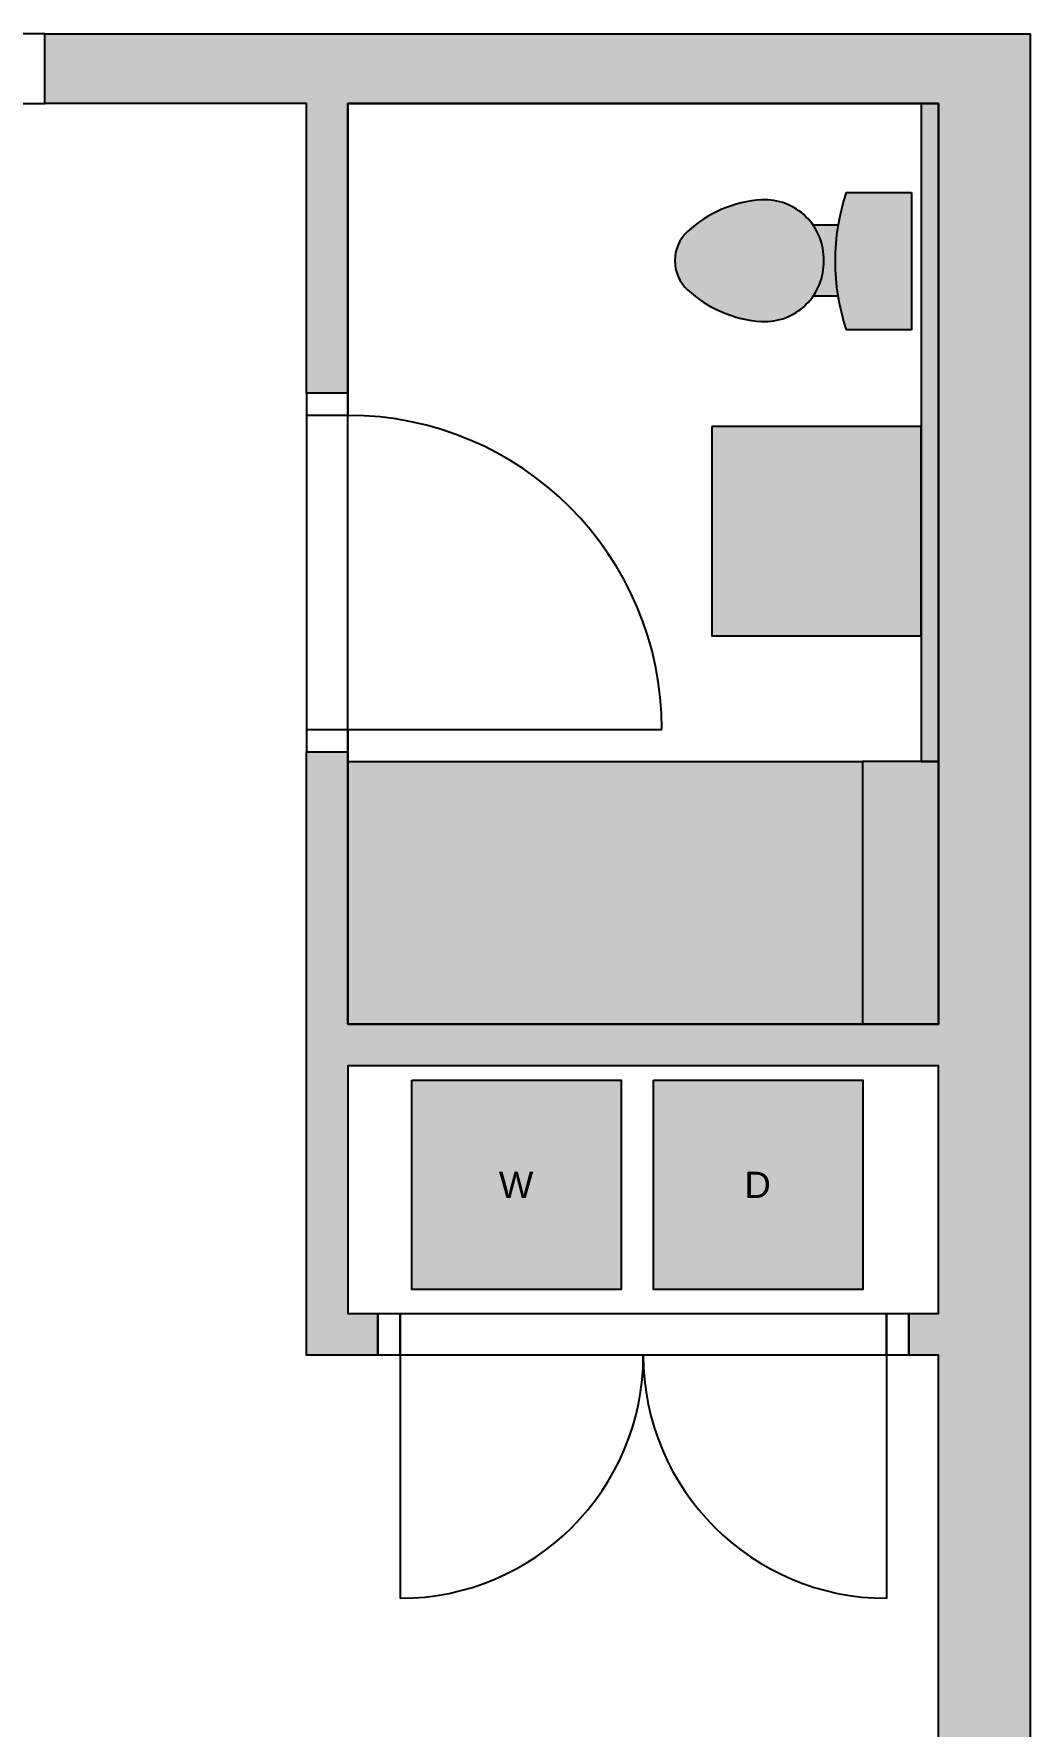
# Model space of a CAD drawing. Header units: inches. Extents: x 9715 to 9910, y -508 to -121.
# Drawn here: x 9796 to 9910.3, y -314.5 to -120.5 of the extents above; entities that cross this region are included whole.
import ezdxf

# ---------------------------------------------------------------- set-up
doc = ezdxf.new("R2010")
doc.units = ezdxf.units.IN
doc.header["$LTSCALE"] = 25
doc.header["$MEASUREMENT"] = 0
for name, color, linetype, true_color in [('Default', 178, 'Continuous', 0x000000), ('Layer 01', 253, 'Continuous', 0xb3b3b3), ('Layer 02', 254, 'Continuous', 0xe6e6e6)]:
    doc.layers.add(name, color=color, linetype=linetype, true_color=true_color)

msp = doc.modelspace()

# ---------------------------------------------------------------- hatches: boundary and pattern name
at = {"layer": 'Layer 01'}
for points in [[(9897.79, -128.52), (9897.79, -203.93), (9899.79, -203.93), (9899.79, -128.52)], [(9888.25, -150.58), (9888.17, -150.02), (9888.1, -149.47), (9888.04, -148.93), (9888, -148.4), (9887.96, -147.88), (9887.94, -147.4), (9887.92, -146.95), (9887.92, -146.52), (9887.92, -146.1), (9887.94, -145.64), (9887.96, -145.16), (9888, -144.65), (9888.04, -144.11), (9888.1, -143.57), (9888.17, -143.02), (9888.25, -142.47), (9885.4, -142.47), (9885.48, -142.59), (9885.55, -142.7), (9885.62, -142.8), (9885.69, -142.92), (9885.75, -143.03), (9885.81, -143.14), (9885.87, -143.26), (9885.93, -143.37), (9885.99, -143.49), (9886.04, -143.61), (9886.09, -143.73), (9886.14, -143.85), (9886.19, -143.97), (9886.23, -144.09), (9886.27, -144.22), (9886.31, -144.34), (9886.35, -144.47), (9886.39, -144.59), (9886.42, -144.72), (9886.45, -144.85), (9886.48, -144.98), (9886.5, -145.1), (9886.52, -145.23), (9886.55, -145.36), (9886.56, -145.49), (9886.58, -145.62), (9886.59, -145.75), (9886.6, -145.88), (9886.61, -146.01), (9886.61, -146.14), (9886.62, -146.26), (9886.62, -146.39), (9886.62, -146.78), (9886.61, -146.91), (9886.61, -147.03), (9886.6, -147.16), (9886.59, -147.29), (9886.58, -147.42), (9886.56, -147.55), (9886.55, -147.68), (9886.52, -147.81), (9886.5, -147.94), (9886.48, -148.07), (9886.45, -148.19), (9886.42, -148.32), (9886.39, -148.45), (9886.35, -148.57), (9886.31, -148.7), (9886.27, -148.82), (9886.23, -148.95), (9886.19, -149.07), (9886.14, -149.19), (9886.09, -149.31), (9886.04, -149.43), (9885.99, -149.55), (9885.93, -149.67), (9885.87, -149.79), (9885.81, -149.9), (9885.75, -150.01), (9885.69, -150.13), (9885.62, -150.24), (9885.55, -150.35), (9885.48, -150.45), (9885.4, -150.58)], [(9873.79, -165.52), (9873.79, -189.52), (9897.79, -189.52), (9897.79, -165.52)], [(9891.05, -203.93), (9832.05, -203.93), (9832.05, -234.05), (9891.05, -234.05)], [(9891.05, -203.93), (9891.05, -234.05), (9899.79, -234.05), (9899.79, -203.93)]]:
    msp.add_hatch(color=256, dxfattribs=at).paths.add_polyline_path(points, flags=0)
at = {"layer": 'Layer 01', "extrusion": (0, 0, -1)}
for points in [[(-9870.98, -143.19), (-9871.2, -142.99), (-9871.42, -142.8), (-9871.64, -142.62), (-9871.87, -142.44), (-9872.1, -142.26), (-9872.34, -142.08), (-9872.58, -141.92), (-9872.83, -141.75), (-9873.08, -141.59), (-9873.33, -141.44), (-9873.59, -141.29), (-9873.85, -141.15), (-9874.11, -141.01), (-9874.38, -140.88), (-9874.65, -140.76), (-9874.92, -140.64), (-9875.2, -140.52), (-9875.47, -140.41), (-9875.75, -140.31), (-9876.03, -140.22), (-9876.32, -140.13), (-9876.6, -140.04), (-9876.89, -139.97), (-9877.17, -139.89), (-9877.46, -139.83), (-9877.75, -139.77), (-9878.04, -139.72), (-9878.33, -139.67), (-9878.62, -139.63), (-9878.91, -139.6), (-9879.2, -139.57), (-9879.49, -139.55), (-9879.61, -139.54), (-9879.73, -139.54), (-9879.85, -139.54), (-9879.97, -139.54), (-9880.09, -139.54), (-9880.21, -139.54), (-9880.33, -139.55), (-9880.45, -139.56), (-9880.57, -139.57), (-9880.69, -139.59), (-9880.81, -139.6), (-9880.93, -139.62), (-9881.05, -139.64), (-9881.17, -139.67), (-9881.29, -139.69), (-9881.4, -139.72), (-9881.55, -139.76), (-9881.71, -139.8), (-9881.86, -139.85), (-9882.01, -139.9), (-9882.15, -139.95), (-9882.3, -140.01), (-9882.45, -140.07), (-9882.6, -140.13), (-9882.74, -140.2), (-9882.89, -140.27), (-9883.03, -140.34), (-9883.17, -140.42), (-9883.31, -140.5), (-9883.45, -140.59), (-9883.58, -140.68), (-9883.71, -140.77), (-9883.84, -140.86), (-9883.97, -140.96), (-9884.1, -141.06), (-9884.22, -141.16), (-9884.34, -141.27), (-9884.46, -141.38), (-9884.58, -141.49), (-9884.69, -141.6), (-9884.8, -141.72), (-9884.91, -141.84), (-9885.01, -141.96), (-9885.11, -142.08), (-9885.21, -142.21), (-9885.3, -142.33), (-9885.4, -142.46), (-9885.48, -142.59), (-9885.55, -142.7), (-9885.62, -142.8), (-9885.69, -142.92), (-9885.75, -143.03), (-9885.81, -143.14), (-9885.87, -143.26), (-9885.93, -143.37), (-9885.99, -143.49), (-9886.04, -143.61), (-9886.09, -143.73), (-9886.14, -143.85), (-9886.19, -143.97), (-9886.23, -144.09), (-9886.27, -144.22), (-9886.31, -144.34), (-9886.35, -144.47), (-9886.39, -144.59), (-9886.42, -144.72), (-9886.45, -144.85), (-9886.48, -144.98), (-9886.5, -145.1), (-9886.52, -145.23), (-9886.55, -145.36), (-9886.56, -145.49), (-9886.58, -145.62), (-9886.59, -145.75), (-9886.6, -145.88), (-9886.61, -146.01), (-9886.61, -146.14), (-9886.62, -146.26), (-9886.62, -146.39), (-9886.62, -146.78), (-9886.61, -146.91), (-9886.61, -147.03), (-9886.6, -147.16), (-9886.59, -147.29), (-9886.58, -147.42), (-9886.56, -147.55), (-9886.55, -147.68), (-9886.52, -147.81), (-9886.5, -147.94), (-9886.48, -148.07), (-9886.45, -148.19), (-9886.42, -148.32), (-9886.39, -148.45), (-9886.35, -148.57), (-9886.31, -148.7), (-9886.27, -148.82), (-9886.23, -148.95), (-9886.19, -149.07), (-9886.14, -149.19), (-9886.09, -149.31), (-9886.04, -149.43), (-9885.99, -149.55), (-9885.93, -149.67), (-9885.87, -149.79), (-9885.81, -149.9), (-9885.75, -150.01), (-9885.69, -150.13), (-9885.62, -150.24), (-9885.55, -150.35), (-9885.48, -150.45), (-9885.4, -150.58), (-9885.3, -150.71), (-9885.21, -150.84), (-9885.11, -150.96), (-9885.01, -151.08), (-9884.91, -151.2), (-9884.8, -151.32), (-9884.69, -151.44), (-9884.58, -151.55), (-9884.46, -151.66), (-9884.34, -151.77), (-9884.22, -151.88), (-9884.1, -151.98), (-9883.97, -152.08), (-9883.84, -152.18), (-9883.71, -152.27), (-9883.58, -152.36), (-9883.45, -152.45), (-9883.31, -152.54), (-9883.17, -152.62), (-9883.03, -152.7), (-9882.89, -152.77), (-9882.74, -152.84), (-9882.6, -152.91), (-9882.45, -152.97), (-9882.3, -153.04), (-9882.15, -153.09), (-9882.01, -153.15), (-9881.86, -153.2), (-9881.71, -153.24), (-9881.55, -153.28), (-9881.4, -153.32), (-9881.29, -153.35), (-9881.17, -153.38), (-9881.05, -153.4), (-9880.93, -153.42), (-9880.81, -153.44), (-9880.69, -153.45), (-9880.57, -153.47), (-9880.45, -153.48), (-9880.33, -153.49), (-9880.21, -153.5), (-9880.09, -153.5), (-9879.97, -153.5), (-9879.85, -153.51), (-9879.73, -153.5), (-9879.61, -153.5), (-9879.49, -153.49), (-9879.2, -153.47), (-9878.91, -153.44), (-9878.62, -153.41), (-9878.33, -153.37), (-9878.04, -153.32), (-9877.75, -153.27), (-9877.46, -153.21), (-9877.17, -153.15), (-9876.89, -153.08), (-9876.6, -153), (-9876.32, -152.92), (-9876.03, -152.83), (-9875.75, -152.73), (-9875.47, -152.63), (-9875.2, -152.52), (-9874.92, -152.4), (-9874.65, -152.28), (-9874.38, -152.16), (-9874.11, -152.03), (-9873.85, -151.89), (-9873.59, -151.75), (-9873.33, -151.6), (-9873.08, -151.45), (-9872.83, -151.29), (-9872.58, -151.12), (-9872.34, -150.96), (-9872.1, -150.78), (-9871.87, -150.61), (-9871.64, -150.42), (-9871.42, -150.24), (-9871.2, -150.05), (-9870.98, -149.85), (-9870.9, -149.78), (-9870.82, -149.7), (-9870.74, -149.61), (-9870.66, -149.53), (-9870.58, -149.44), (-9870.51, -149.35), (-9870.44, -149.26), (-9870.37, -149.16), (-9870.3, -149.07), (-9870.24, -148.97), (-9870.18, -148.87), (-9870.12, -148.76), (-9870.06, -148.66), (-9870.01, -148.56), (-9869.95, -148.45), (-9869.91, -148.34), (-9869.86, -148.23), (-9869.82, -148.12), (-9869.78, -148.01), (-9869.74, -147.9), (-9869.71, -147.78), (-9869.68, -147.67), (-9869.65, -147.55), (-9869.62, -147.44), (-9869.6, -147.32), (-9869.58, -147.21), (-9869.57, -147.09), (-9869.56, -146.98), (-9869.55, -146.86), (-9869.54, -146.75), (-9869.54, -146.63), (-9869.54, -146.41), (-9869.54, -146.29), (-9869.55, -146.18), (-9869.56, -146.06), (-9869.57, -145.95), (-9869.58, -145.83), (-9869.6, -145.72), (-9869.62, -145.6), (-9869.65, -145.49), (-9869.68, -145.37), (-9869.71, -145.26), (-9869.74, -145.15), (-9869.78, -145.03), (-9869.82, -144.92), (-9869.86, -144.81), (-9869.91, -144.7), (-9869.95, -144.59), (-9870.01, -144.49), (-9870.06, -144.38), (-9870.12, -144.28), (-9870.18, -144.17), (-9870.24, -144.07), (-9870.3, -143.98), (-9870.37, -143.88), (-9870.44, -143.79), (-9870.51, -143.69), (-9870.58, -143.6), (-9870.66, -143.52), (-9870.74, -143.43), (-9870.82, -143.35), (-9870.9, -143.27)], [(-9896.66, -138.69), (-9896.66, -154.44), (-9889.2, -154.44), (-9889.14, -154.3), (-9889.09, -154.15), (-9889.03, -153.98), (-9888.97, -153.81), (-9888.85, -153.42), (-9888.73, -152.98), (-9888.61, -152.5), (-9888.5, -151.98), (-9888.39, -151.43), (-9888.29, -150.86), (-9888.2, -150.28), (-9888.13, -149.69), (-9888.06, -149.1), (-9888.01, -148.53), (-9887.97, -147.98), (-9887.94, -147.46), (-9887.92, -146.97), (-9887.92, -146.52), (-9887.92, -146.07), (-9887.94, -145.59), (-9887.97, -145.07), (-9888.01, -144.52), (-9888.06, -143.96), (-9888.12, -143.38), (-9888.2, -142.79), (-9888.29, -142.21), (-9888.39, -141.65), (-9888.5, -141.1), (-9888.61, -140.59), (-9888.73, -140.12), (-9888.85, -139.69), (-9888.96, -139.31), (-9889.02, -139.14), (-9889.08, -138.98), (-9889.14, -138.83), (-9889.2, -138.69)], [(-9839.38, -240.46), (-9863.38, -240.46), (-9863.38, -264.46), (-9839.38, -264.46)], [(-9867.08, -240.46), (-9891.08, -240.46), (-9891.08, -264.46), (-9867.08, -264.46)]]:
    msp.add_hatch(color=256, dxfattribs=at).paths.add_polyline_path(points, flags=0)
at = {"layer": 'Layer 02', "extrusion": (0, 0, -1)}
msp.add_hatch(color=256, dxfattribs=at).paths.add_polyline_path([(-9797.3, -120.52), (-9910.29, -120.52), (-9910.29, -508.49), (-9887.79, -508.49), (-9887.79, -497.99), (-9899.79, -497.99), (-9899.79, -271.97), (-9896.36, -271.97), (-9896.36, -267.22), (-9899.79, -267.22), (-9899.79, -238.8), (-9832.05, -238.8), (-9832.05, -267.22), (-9835.47, -267.22), (-9835.47, -271.97), (-9827.3, -271.97), (-9827.3, -202.82), (-9832.05, -202.82), (-9832.05, -234.05), (-9899.79, -234.05), (-9899.79, -128.52), (-9832.05, -128.52), (-9832.05, -161.69), (-9827.3, -161.69), (-9827.3, -128.52), (-9797.3, -128.52)], flags=0)

# ---------------------------------------------------------------- linework, layer by layer
at = {"layer": 'Default'}
for p, q in [((9889.2, -138.69), (9896.66, -138.69)), ((9896.66, -138.69), (9896.66, -154.44)), ((9888.25, -142.47), (9885.4, -142.47)), ((9888.25, -150.58), (9885.4, -150.58)), ((9896.66, -154.44), (9889.2, -154.44)), ((9832.05, -200.25), (9868.05, -200.25)), ((9838.04, -271.97), (9838.04, -299.86)), ((9893.8, -271.97), (9893.8, -299.86))]:
    msp.add_line(p, q, dxfattribs=at)
for points in [[(9797.3, -128.52), (9797.3, -120.52), (9756.18, -120.52), (9756.18, -128.52)], [(9832.05, -128.52), (9899.79, -128.52), (9899.79, -234.05), (9832.05, -234.05)], [(9897.79, -128.52), (9897.79, -203.93), (9899.79, -203.93), (9899.79, -128.52)], [(9832.05, -161.69), (9827.3, -161.69), (9827.3, -202.82), (9832.05, -202.82)], [(9827.3, -164.25), (9827.3, -200.25), (9832.05, -200.25), (9832.05, -164.25)], [(9873.79, -165.52), (9873.79, -189.52), (9897.79, -189.52), (9897.79, -165.52)], [(9891.05, -203.93), (9891.05, -234.05), (9832.05, -234.05), (9832.05, -203.93)], [(9891.05, -203.93), (9891.05, -234.05), (9899.79, -234.05), (9899.79, -203.93)], [(9832.05, -238.8), (9832.05, -267.22), (9899.79, -267.22), (9899.79, -238.8)], [(9839.38, -240.46), (9863.38, -240.46), (9863.38, -264.46), (9839.38, -264.46)], [(9867.08, -240.46), (9891.08, -240.46), (9891.08, -264.46), (9867.08, -264.46)], [(9835.47, -271.97), (9835.47, -267.22), (9838.04, -267.22), (9838.04, -271.97)], [(9838.04, -267.22), (9893.8, -267.22), (9893.8, -271.97), (9838.04, -271.97)], [(9893.8, -271.97), (9893.8, -267.22), (9896.36, -267.22), (9896.36, -271.97)]]:
    msp.add_lwpolyline(points, close=True, dxfattribs=at)
for points in [[(9899.79, -497.99), (9899.79, -271.97), (9896.36, -271.97), (9896.36, -267.22), (9899.79, -267.22), (9899.79, -238.8), (9832.05, -238.8), (9832.05, -267.22), (9835.47, -267.22), (9835.47, -271.97), (9827.3, -271.97), (9827.3, -202.82), (9832.05, -202.82), (9832.05, -234.05), (9899.79, -234.05), (9899.79, -128.52), (9832.05, -128.52), (9832.05, -161.69), (9827.3, -161.69), (9827.3, -128.52), (9797.3, -128.52), (9797.3, -120.52), (9910.29, -120.52), (9910.29, -508.49)], [(9827.3, -200.25), (9832.05, -200.25), (9832.05, -234.05), (9899.79, -234.05), (9899.79, -128.52), (9832.05, -128.52), (9832.05, -164.25), (9827.3, -164.25)]]:
    msp.add_lwpolyline(points, dxfattribs=at)
for centre, radius, start, end in [((9880.37, -153.37), 13.85, 93.6392, 132.6707), ((9879.81, -146.35), 6.81, 358.5586, 92.7147), ((9912.72, -146.56), 24.81, 161.5019, 198.5201), ((9874.1, -146.52), 4.57, 133.1285, 226.8715), ((9879.81, -146.69), 6.81, 267.2853, 1.4414), ((9880.37, -139.67), 13.85, 227.3293, 266.3608), ((9832.05, -200.25), 36, 360, 90), ((9838.04, -271.97), 27.88, 270, 360), ((9893.8, -271.97), 27.88, 180, 270)]:
    msp.add_arc(centre, radius, start, end, dxfattribs=at)

# ---------------------------------------------------------------- texts
at = {"layer": 'Default', "char_height": 3, "attachment_point": 2, "line_spacing_factor": 0.963855}
for s, insert, width in [('\\fHelvetica;W', (9851.33, -250.95), 6.8494), ('\\fHelvetica;D', (9879.03, -250.95), 5.512)]:
    msp.add_mtext(s, dxfattribs=dict(at, insert=insert, width=width))

doc.saveas('drawing.dxf')
